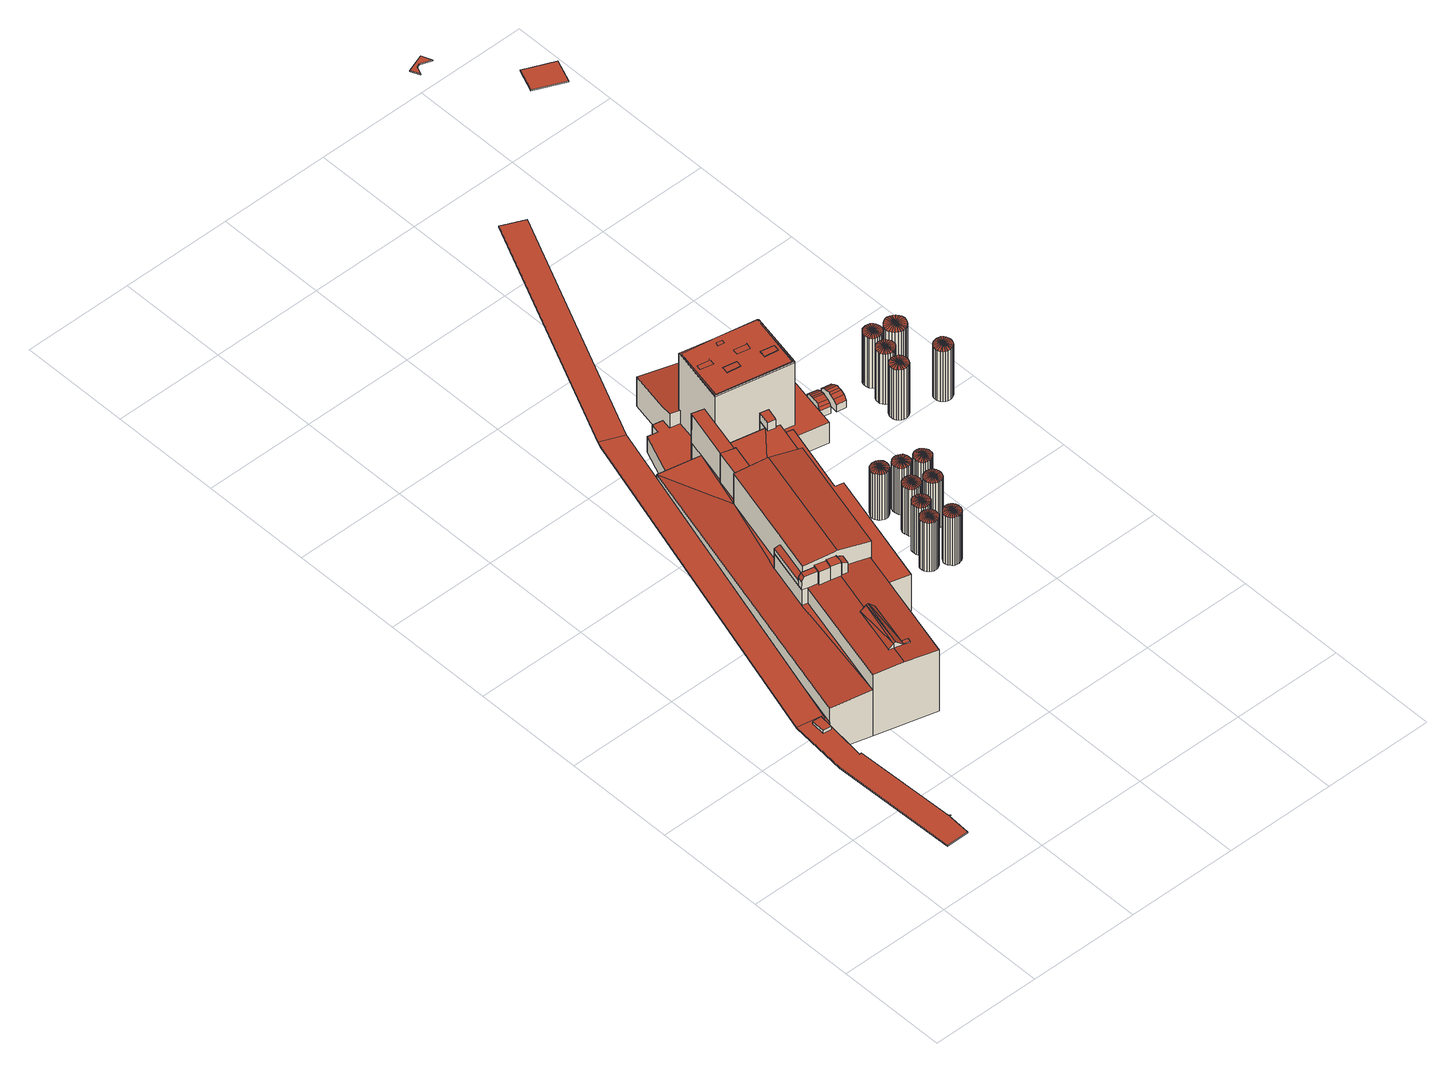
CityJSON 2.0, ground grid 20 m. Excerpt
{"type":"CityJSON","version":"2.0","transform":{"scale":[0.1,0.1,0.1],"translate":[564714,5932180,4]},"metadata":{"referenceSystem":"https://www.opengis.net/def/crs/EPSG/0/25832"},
"CityObjects":{
"building1":{"type":"Building","attributes":{"Grundfläche 2D":"1277.259099","Grundhöhe NN":"4.819"},"children":["building1-1","building1-2","building1-3","building1-4","building1-5","building1-6","building1-7"],"geometry":[{"type":"MultiSurface","lod":"3","boundaries":[[[0,1,2,3,4,5]],[[6,7,8,9]],[[10,11,12]],[[13,14,10]],[[10,14,15,11]],[[13,16,17,18]],[[18,14,13]],[[19,18,17]],[[20,21,22]],[[21,23,24,25,22]],[[21,20,26,27,28,29]],[[30,28,27]],[[31,21,29]],[[32,33,34,35,36]],[[37,33,32]],[[38,39,40,41,42,37,32,43]],[[44,45,46,47,48,49,50,51,52,53,54,55]],[[56,57,45,44,58,59,60,61,62,50,49,48,63,64]],[[65,66,67,68,54,53]],[[69,70,71,72,73,74,75]],[[71,76,77,78,72]],[[79,80,81]],[[82,83,84,85,86,87,88,89,90]],[[36,35,4,3]],[[35,34,6,9,25,24,1,0,5,4]],[[24,23,2,1]],[[34,33,91,7,6]],[[91,92,8,7]],[[8,92,22,25,9]],[[10,12,46,45]],[[45,57,16,13,10]],[[17,56,64,19]],[[64,63,48,47,11,15,14,18,19]],[[12,11,47,46]],[[69,75,93,53,52,51,50,62,61,60,59,94,95,87,77,76,71,70]],[[78,77,87,86,43]],[[36,3,2,23,21,73,72,78,43,32]],[[74,73,21,31,65,53,93,75]],[[80,79,96,97]],[[79,81,98,96]],[[22,99,98,81,20]],[[20,81,80,26]],[[26,80,97,100,27]],[[38,43,86,85]],[[38,85,84,39]],[[39,84,101,102,40]],[[41,40,102,103]],[[42,41,103,104]],[[37,42,104,105]],[[33,37,105,106]],[[91,33,106,107]],[[92,91,107,108]],[[22,92,108,99]],[[54,30,27,55]],[[44,55,27,100,109,58]],[[59,58,109,94]],[[65,31,29,66]],[[67,66,29,28,68]],[[54,68,28,30]],[[87,95,110,88]],[[89,88,110,111]],[[90,89,111,112]],[[82,90,112,113]],[[83,82,113,114]],[[84,83,114,101]],[[99,108,107,106,105,104,103,102,101,114,113,112,111,110,95,94,109,100,97,96,98]]],"semantics":{"surfaces":[{"type":"RoofSurface"},{"type":"WallSurface"},{"type":"GroundSurface"}],"values":[0,0,0,0,0,0,0,0,0,0,0,0,0,0,0,0,0,0,0,0,0,0,0,1,1,1,1,1,1,1,1,1,1,1,1,1,1,1,1,1,1,1,1,1,1,1,1,1,1,1,1,1,1,1,1,1,1,1,1,1,1,1,1,1,1,2]}}]},
"building1-1":{"type":"BuildingInstallation","parents":["building1"],"geometry":[{"type":"MultiSurface","lod":"3","boundaries":[[[115,116,117,118,119]],[[42,37,120,117,116]],[[118,117,120,121]],[[121,40,119,118]],[[40,41,115,119]],[[41,42,116,115]]],"semantics":{"surfaces":[{"type":"RoofSurface"},{"type":"WallSurface"}],"values":[0,1,1,1,1,1]}}]},
"building1-2":{"type":"BuildingInstallation","parents":["building1"],"geometry":[{"type":"MultiSurface","lod":"3","boundaries":[[[122,123,124,93]],[[125,126,93,124]],[[127,128,126]],[[93,126,128]],[[65,66,123,122]],[[66,67,124,123]],[[52,53,93,128]],[[65,122,93,53]]],"semantics":{"surfaces":[{"type":"RoofSurface"},{"type":"WallSurface"}],"values":[0,0,0,0,1,1,1,1]}}]},
"building1-3":{"type":"BuildingInstallation","parents":["building1"],"geometry":[{"type":"MultiSurface","lod":"3","boundaries":[[[129,130,131,132,133]],[[132,131,134,135]],[[60,133,132,135]],[[60,61,62,130,129,133]]],"semantics":{"surfaces":[{"type":"RoofSurface"},{"type":"WallSurface"}],"values":[0,1,1,1]}}]},
"building1-4":{"type":"BuildingInstallation","parents":["building1"],"geometry":[{"type":"MultiSurface","lod":"3","boundaries":[[[136,137,138,139,140,141,142,143]],[[144,145,138,137]],[[49,146,140,139,138,145,147]],[[146,148,141,140]],[[134,131,130,143,142,141,148]],[[130,62,50,51,144,137,136,143]]],"semantics":{"surfaces":[{"type":"RoofSurface"},{"type":"WallSurface"}],"values":[0,1,1,1,1,1]}}]},
"building1-5":{"type":"BuildingInstallation","parents":["building1"],"geometry":[{"type":"MultiSurface","lod":"3","boundaries":[[[149,150,151,152]],[[153,154,151,150]],[[149,127,126,125,124,153,150]],[[68,154,153,124,67]],[[151,154,68,54,155,152]]],"semantics":{"surfaces":[{"type":"RoofSurface"},{"type":"WallSurface"}],"values":[0,0,1,1,1]}}]},
"building1-6":{"type":"BuildingInstallation","parents":["building1"],"geometry":[{"type":"MultiSurface","lod":"3","boundaries":[[[144,156,157,158,145]],[[155,159,158,157,156,128,127,149,152]],[[159,147,145,158]],[[52,128,156,144,51]]],"semantics":{"surfaces":[{"type":"RoofSurface"},{"type":"WallSurface"}],"values":[0,1,1,1]}}]},
"building1-7":{"type":"BuildingInstallation","parents":["building1"],"geometry":[{"type":"MultiSurface","lod":"3","boundaries":[[[160,17,16,161]],[[57,162,161,16]],[[162,163,160,161]],[[163,56,17,160]]],"semantics":{"surfaces":[{"type":"RoofSurface"},{"type":"WallSurface"}],"values":[0,1,1,1]}}]},
"building2":{"type":"Building","attributes":{"Grundfläche 2D":"7.082173","Grundhöhe NN":"5.303"},"geometry":[{"type":"Solid","lod":"3","boundaries":[[[[164,165,166]],[[164,167,165]],[[164,166,168]],[[164,168,169]],[[164,169,170]],[[164,170,171]],[[164,171,172]],[[164,172,173]],[[164,173,174]],[[164,174,175]],[[164,175,176]],[[164,176,177]],[[164,177,178]],[[164,178,179]],[[164,179,180]],[[164,180,181]],[[164,181,182]],[[164,182,183]],[[164,183,184]],[[164,184,185]],[[164,185,186]],[[164,186,187]],[[164,187,188]],[[164,188,189]],[[164,189,167]],[[190,191,166,165]],[[191,192,168,166]],[[192,193,169,168]],[[193,194,170,169]],[[194,195,171,170]],[[195,196,172,171]],[[196,197,173,172]],[[197,198,174,173]],[[198,199,175,174]],[[199,200,176,175]],[[200,201,177,176]],[[201,202,178,177]],[[202,203,179,178]],[[203,204,180,179]],[[204,205,181,180]],[[205,206,182,181]],[[206,207,183,182]],[[207,208,184,183]],[[208,209,185,184]],[[209,210,186,185]],[[210,211,187,186]],[[211,212,188,187]],[[213,190,165,167]],[[212,214,189,188]],[[214,213,167,189]],[[208,207,206,205,204,203,202,201,200,199,198,197,196,195,194,193,192,191,190,213,214,212,211,210,209]]]],"semantics":{"surfaces":[{"type":"RoofSurface"},{"type":"WallSurface"},{"type":"GroundSurface"}],"values":[[0,0,0,0,0,0,0,0,0,0,0,0,0,0,0,0,0,0,0,0,0,0,0,0,0,1,1,1,1,1,1,1,1,1,1,1,1,1,1,1,1,1,1,1,1,1,1,1,1,1,2]]}}]},
"building3":{"type":"Building","attributes":{"Grundfläche 2D":"700.073162","Grundhöhe NN":"11.583"},"children":["building3-1"],"geometry":[{"type":"Solid","lod":"3","boundaries":[[[[215,216,217,218,219,220,221,222,223,224,225,226]],[[227,228,229,230,231]],[[232,233,234,235,236,237]],[[238,239,240,241]],[[242,243,216,215,239,238]],[[244,228,227,231,245,246]],[[229,228,244,247]],[[230,229,247,248]],[[231,230,248,245]],[[249,250,235,234]],[[250,251,236,235]],[[251,252,237,236]],[[252,253,232,237]],[[253,254,233,232]],[[254,249,234,233]],[[240,239,255,256]],[[241,240,256,257]],[[238,241,257,258]],[[239,215,259,255]],[[216,243,260,261]],[[242,238,258,262]],[[243,242,262,260]],[[219,218,263,264]],[[220,219,264,265]],[[221,220,265,266]],[[222,221,266,267]],[[223,222,267,268]],[[224,223,268,269]],[[225,224,269,270]],[[226,225,270,271]],[[215,226,271,259]],[[218,217,272,263]],[[217,216,261,272]],[[248,247,244,246,245]],[[250,249,254,253,252,251]],[[269,268,267,266,265,264,263,272,261,260,262,258,257,256,255,259,271,270]]]],"semantics":{"surfaces":[{"type":"RoofSurface"},{"type":"WallSurface"},{"type":"GroundSurface"}],"values":[[0,0,0,0,0,1,1,1,1,1,1,1,1,1,1,1,1,1,1,1,1,1,1,1,1,1,1,1,1,1,1,1,1,2,2,2]]}}]},
"building3-1":{"type":"BuildingInstallation","parents":["building3"],"geometry":[{"type":"MultiSurface","lod":"3","boundaries":[[[273,274,275,276]],[[276,275,277,278]],[[273,276,278,279]],[[279,280,274,273]],[[280,277,275,274]]],"semantics":{"surfaces":[{"type":"RoofSurface"},{"type":"WallSurface"}],"values":[0,1,1,1,1]}}]},
"building4":{"type":"Building","attributes":{"Grundfläche 2D":"7.081948","Grundhöhe NN":"5.303"},"geometry":[{"type":"Solid","lod":"3","boundaries":[[[[281,282,283]],[[281,284,282]],[[281,283,285]],[[281,285,286]],[[281,286,287]],[[281,287,288]],[[281,288,289]],[[281,289,290]],[[281,290,291]],[[281,291,292]],[[281,292,293]],[[281,293,294]],[[281,294,295]],[[281,295,296]],[[281,296,297]],[[281,297,298]],[[281,298,299]],[[281,299,300]],[[281,300,301]],[[281,301,302]],[[281,302,303]],[[281,303,304]],[[281,304,305]],[[281,305,306]],[[281,306,284]],[[307,308,283,282]],[[308,309,285,283]],[[309,310,286,285]],[[310,311,287,286]],[[311,312,288,287]],[[312,313,289,288]],[[313,314,290,289]],[[314,315,291,290]],[[315,316,292,291]],[[316,317,293,292]],[[317,318,294,293]],[[318,319,295,294]],[[319,320,296,295]],[[320,321,297,296]],[[321,322,298,297]],[[322,323,299,298]],[[323,324,300,299]],[[324,325,301,300]],[[325,326,302,301]],[[326,327,303,302]],[[327,328,304,303]],[[328,329,305,304]],[[330,307,282,284]],[[329,331,306,305]],[[331,330,284,306]],[[326,325,324,323,322,321,320,319,318,317,316,315,314,313,312,311,310,309,308,307,330,331,329,328,327]]]],"semantics":{"surfaces":[{"type":"RoofSurface"},{"type":"WallSurface"},{"type":"GroundSurface"}],"values":[[0,0,0,0,0,0,0,0,0,0,0,0,0,0,0,0,0,0,0,0,0,0,0,0,0,1,1,1,1,1,1,1,1,1,1,1,1,1,1,1,1,1,1,1,1,1,1,1,1,1,2]]}}]},
"building5":{"type":"Building","attributes":{"Grundfläche 2D":"7.081693","Grundhöhe NN":"5.303"},"geometry":[{"type":"Solid","lod":"3","boundaries":[[[[332,333,334]],[[332,335,333]],[[332,334,336]],[[332,336,337]],[[332,337,338]],[[332,338,339]],[[332,339,340]],[[332,340,341]],[[332,341,342]],[[332,342,343]],[[332,343,344]],[[332,344,345]],[[332,345,346]],[[332,346,347]],[[332,347,348]],[[332,348,349]],[[332,349,350]],[[332,350,351]],[[332,351,352]],[[332,352,353]],[[332,353,354]],[[332,354,355]],[[332,355,356]],[[332,356,357]],[[332,357,335]],[[358,359,334,333]],[[359,360,336,334]],[[360,361,337,336]],[[361,362,338,337]],[[362,363,339,338]],[[363,364,340,339]],[[364,365,341,340]],[[365,366,342,341]],[[366,367,343,342]],[[367,368,344,343]],[[368,369,345,344]],[[369,370,346,345]],[[370,371,347,346]],[[371,372,348,347]],[[372,373,349,348]],[[373,374,350,349]],[[374,375,351,350]],[[375,376,352,351]],[[376,377,353,352]],[[377,378,354,353]],[[378,379,355,354]],[[379,380,356,355]],[[381,358,333,335]],[[380,382,357,356]],[[382,381,335,357]],[[374,373,372,371,370,369,368,367,366,365,364,363,362,361,360,359,358,381,382,380,379,378,377,376,375]]]],"semantics":{"surfaces":[{"type":"RoofSurface"},{"type":"WallSurface"},{"type":"GroundSurface"}],"values":[[0,0,0,0,0,0,0,0,0,0,0,0,0,0,0,0,0,0,0,0,0,0,0,0,0,1,1,1,1,1,1,1,1,1,1,1,1,1,1,1,1,1,1,1,1,1,1,1,1,1,2]]}}]},
"building6":{"type":"Building","attributes":{"Grundfläche 2D":"7.081571","Grundhöhe NN":"5.483"},"geometry":[{"type":"Solid","lod":"3","boundaries":[[[[383,384,385]],[[383,386,384]],[[383,385,387]],[[383,387,388]],[[383,388,389]],[[383,389,390]],[[383,390,391]],[[383,391,392]],[[383,392,393]],[[383,393,394]],[[383,394,395]],[[383,395,396]],[[383,396,397]],[[383,397,398]],[[383,398,399]],[[383,399,400]],[[383,400,401]],[[383,401,402]],[[383,402,403]],[[383,403,404]],[[383,404,405]],[[383,405,406]],[[383,406,407]],[[383,407,408]],[[383,408,386]],[[409,410,385,384]],[[410,411,387,385]],[[411,412,388,387]],[[412,413,389,388]],[[413,414,390,389]],[[414,415,391,390]],[[415,416,392,391]],[[416,417,393,392]],[[417,418,394,393]],[[418,419,395,394]],[[419,420,396,395]],[[420,421,397,396]],[[421,422,398,397]],[[422,423,399,398]],[[423,424,400,399]],[[424,425,401,400]],[[425,426,402,401]],[[426,427,403,402]],[[427,428,404,403]],[[428,429,405,404]],[[429,430,406,405]],[[430,431,407,406]],[[432,409,384,386]],[[431,433,408,407]],[[433,432,386,408]],[[423,422,421,420,419,418,417,416,415,414,413,412,411,410,409,432,433,431,430,429,428,427,426,425,424]]]],"semantics":{"surfaces":[{"type":"RoofSurface"},{"type":"WallSurface"},{"type":"GroundSurface"}],"values":[[0,0,0,0,0,0,0,0,0,0,0,0,0,0,0,0,0,0,0,0,0,0,0,0,0,1,1,1,1,1,1,1,1,1,1,1,1,1,1,1,1,1,1,1,1,1,1,1,1,1,2]]}}]},
"building7":{"type":"Building","attributes":{"Grundfläche 2D":"7.081953","Grundhöhe NN":"5.578"},"geometry":[{"type":"Solid","lod":"3","boundaries":[[[[434,435,436]],[[434,437,435]],[[434,436,438]],[[434,438,439]],[[434,439,440]],[[434,440,441]],[[434,441,442]],[[434,442,443]],[[434,443,444]],[[434,444,445]],[[434,445,446]],[[434,446,447]],[[434,447,448]],[[434,448,449]],[[434,449,450]],[[434,450,451]],[[434,451,452]],[[434,452,453]],[[434,453,454]],[[434,454,455]],[[434,455,456]],[[434,456,457]],[[434,457,458]],[[434,458,459]],[[434,459,437]],[[460,461,436,435]],[[461,462,438,436]],[[462,463,439,438]],[[463,464,440,439]],[[464,465,441,440]],[[465,466,442,441]],[[466,467,443,442]],[[467,468,444,443]],[[468,469,445,444]],[[469,470,446,445]],[[470,471,447,446]],[[471,472,448,447]],[[472,473,449,448]],[[473,474,450,449]],[[474,475,451,450]],[[475,476,452,451]],[[476,477,453,452]],[[477,478,454,453]],[[478,479,455,454]],[[479,480,456,455]],[[480,481,457,456]],[[481,482,458,457]],[[483,460,435,437]],[[482,484,459,458]],[[484,483,437,459]],[[477,476,475,474,473,472,471,470,469,468,467,466,465,464,463,462,461,460,483,484,482,481,480,479,478]]]],"semantics":{"surfaces":[{"type":"RoofSurface"},{"type":"WallSurface"},{"type":"GroundSurface"}],"values":[[0,0,0,0,0,0,0,0,0,0,0,0,0,0,0,0,0,0,0,0,0,0,0,0,0,1,1,1,1,1,1,1,1,1,1,1,1,1,1,1,1,1,1,1,1,1,1,1,1,1,2]]}}]},
"building8":{"type":"Building","attributes":{"Grundfläche 2D":"390.981478","Grundhöhe NN":"5.568"},"children":["building8-1","building8-2","building8-3","building8-4","building8-5","building8-6"],"geometry":[{"type":"Solid","lod":"3","boundaries":[[[[485,486,487,488]],[[489,490,486,485,488,491,492]],[[493,494,495,496,497,498,499,500,501,502,503,504,505,506,507,508]],[[509,510,511,512,513,514,515,516,517,518,519]],[[520,521,522,523,524,525,526,527,528]],[[498,497,529,530]],[[499,498,530,531]],[[500,499,531,532]],[[501,500,532,533]],[[502,501,533,534]],[[503,502,534,535]],[[504,503,535,536]],[[505,504,536,537]],[[506,505,537,538]],[[507,506,538,539]],[[508,507,539,540]],[[517,493,508,518]],[[518,508,540,541,519]],[[509,519,541,542]],[[510,509,542,543]],[[511,510,543,544]],[[512,511,544,545]],[[513,512,545,546]],[[547,526,525,524,514,513,546]],[[527,526,547,548]],[[496,520,528,527,548,529,497]],[[520,496,495,521]],[[494,491,488,487,522,521,495]],[[517,516,492,491,494,493]],[[492,516,515,489]],[[524,523,522,487,486,490,489,515,514]],[[545,544,543,542,541,540,539,538,537,536,535,534,533,532,531,530,529,548,547,546]]]],"semantics":{"surfaces":[{"type":"RoofSurface"},{"type":"WallSurface"},{"type":"GroundSurface"}],"values":[[0,0,0,0,0,1,1,1,1,1,1,1,1,1,1,1,1,1,1,1,1,1,1,1,1,1,1,1,1,1,1,2]]}}]},
"building8-1":{"type":"BuildingInstallation","parents":["building8"],"geometry":[{"type":"MultiSurface","lod":"3","boundaries":[[[549,550,485,488,551,552,489,490]],[[491,551,488]],[[491,492,552,551]],[[492,489,552]],[[553,549,490]],[[550,549,553,554]],[[554,485,550]]],"semantics":{"surfaces":[{"type":"RoofSurface"},{"type":"WallSurface"}],"values":[0,1,1,1,1,1,1]}}]},
"building8-2":{"type":"BuildingInstallation","parents":["building8"],"geometry":[{"type":"MultiSurface","lod":"3","boundaries":[[[555,556,557,558]]],"semantics":{"surfaces":[{"type":"RoofSurface"}],"values":[0]}}]},
"building8-3":{"type":"BuildingInstallation","parents":["building8"],"geometry":[{"type":"MultiSurface","lod":"3","boundaries":[[[559,560,561,562]]],"semantics":{"surfaces":[{"type":"RoofSurface"}],"values":[0]}}]},
"building8-4":{"type":"BuildingInstallation","parents":["building8"],"geometry":[{"type":"MultiSurface","lod":"3","boundaries":[[[563,564,565,566]],[[567,568,563,566]],[[566,565,569,567]],[[568,570,564,563]],[[565,564,570,569]]],"semantics":{"surfaces":[{"type":"RoofSurface"},{"type":"WallSurface"}],"values":[0,1,1,1,1]}}]},
"building8-5":{"type":"BuildingInstallation","parents":["building8"],"geometry":[{"type":"MultiSurface","lod":"3","boundaries":[[[571,572,573,574]]],"semantics":{"surfaces":[{"type":"RoofSurface"}],"values":[0]}}]},
"building8-6":{"type":"BuildingInstallation","parents":["building8"],"geometry":[{"type":"MultiSurface","lod":"3","boundaries":[[[575,576,577,578]],[[578,577,579,580]],[[577,576,581,579]],[[575,578,580,582]],[[576,575,582,581]]],"semantics":{"surfaces":[{"type":"RoofSurface"},{"type":"WallSurface"}],"values":[0,1,1,1,1]}}]},
"building9":{"type":"Building","attributes":{"Grundfläche 2D":"7.081688","Grundhöhe NN":"5.485"},"geometry":[{"type":"Solid","lod":"3","boundaries":[[[[583,584,585]],[[585,584,586]],[[583,587,584]],[[588,584,587]],[[589,584,588]],[[590,584,589]],[[590,591,584]],[[592,584,591]],[[593,584,592]],[[594,584,593]],[[595,584,594]],[[596,584,595]],[[597,584,596]],[[598,584,597]],[[598,599,584]],[[600,584,599]],[[601,584,600]],[[602,584,601]],[[602,603,584]],[[604,584,603]],[[605,584,604]],[[606,584,605]],[[607,584,606]],[[608,584,607]],[[586,584,608]],[[609,610,583,585]],[[610,611,587,583]],[[611,612,588,587]],[[612,613,589,588]],[[613,614,590,589]],[[614,615,591,590]],[[615,616,592,591]],[[616,617,593,592]],[[617,618,594,593]],[[618,619,595,594]],[[619,620,596,595]],[[620,621,597,596]],[[621,622,598,597]],[[622,623,599,598]],[[623,624,600,599]],[[624,625,601,600]],[[625,626,602,601]],[[626,627,603,602]],[[627,628,604,603]],[[628,629,605,604]],[[629,630,606,605]],[[630,631,607,606]],[[632,609,585,586]],[[631,633,608,607]],[[633,632,586,608]],[[625,624,623,622,621,620,619,618,617,616,615,614,613,612,611,610,609,632,633,631,630,629,628,627,626]]]],"semantics":{"surfaces":[{"type":"RoofSurface"},{"type":"WallSurface"},{"type":"GroundSurface"}],"values":[[0,0,0,0,0,0,0,0,0,0,0,0,0,0,0,0,0,0,0,0,0,0,0,0,0,1,1,1,1,1,1,1,1,1,1,1,1,1,1,1,1,1,1,1,1,1,1,1,1,1,2]]}}]},
"building10":{"type":"Building","attributes":{"Grundfläche 2D":"7.113109","Grundhöhe NN":"5.576"},"geometry":[{"type":"Solid","lod":"3","boundaries":[[[[634,635,636]],[[634,637,635]],[[634,636,638]],[[634,638,639]],[[634,639,640]],[[634,640,641]],[[634,641,642]],[[634,642,643]],[[634,643,644]],[[634,644,645]],[[634,645,646]],[[634,646,647]],[[634,647,648]],[[634,648,649]],[[634,649,650]],[[634,650,651]],[[634,651,652]],[[634,652,653]],[[634,653,654]],[[634,654,655]],[[634,655,656]],[[634,656,657]],[[634,657,658]],[[634,658,659]],[[634,659,637]],[[660,661,636,635]],[[661,662,638,636]],[[663,660,635,637]],[[662,664,639,638]],[[664,665,640,639]],[[665,666,641,640]],[[666,667,642,641]],[[667,668,643,642]],[[668,669,644,643]],[[669,670,645,644]],[[670,671,646,645]],[[671,672,647,646]],[[672,673,648,647]],[[673,674,649,648]],[[674,675,650,649]],[[675,676,651,650]],[[676,677,652,651]],[[677,678,653,652]],[[678,679,654,653]],[[679,680,655,654]],[[680,681,656,655]],[[681,682,657,656]],[[682,683,658,657]],[[683,684,659,658]],[[684,663,637,659]],[[677,676,675,674,673,672,671,670,669,668,667,666,665,664,662,661,660,663,684,683,682,681,680,679,678]]]],"semantics":{"surfaces":[{"type":"RoofSurface"},{"type":"WallSurface"},{"type":"GroundSurface"}],"values":[[0,0,0,0,0,0,0,0,0,0,0,0,0,0,0,0,0,0,0,0,0,0,0,0,0,1,1,1,1,1,1,1,1,1,1,1,1,1,1,1,1,1,1,1,1,1,1,1,1,1,2]]}}]},
"building11":{"type":"Building","attributes":{"Grundfläche 2D":"7.082120","Grundhöhe NN":"5.629"},"geometry":[{"type":"Solid","lod":"3","boundaries":[[[[685,686,687]],[[685,688,686]],[[685,687,689]],[[685,689,690]],[[685,690,691]],[[685,691,692]],[[685,692,693]],[[685,693,694]],[[685,694,695]],[[685,695,696]],[[685,696,697]],[[685,697,698]],[[685,698,699]],[[685,699,700]],[[685,700,701]],[[685,701,702]],[[685,702,703]],[[685,703,704]],[[685,704,705]],[[685,705,706]],[[685,706,707]],[[685,707,708]],[[685,708,709]],[[685,709,710]],[[685,710,688]],[[711,712,687,686]],[[712,713,689,687]],[[713,714,690,689]],[[714,715,691,690]],[[715,716,692,691]],[[716,717,693,692]],[[717,718,694,693]],[[718,719,695,694]],[[719,720,696,695]],[[720,721,697,696]],[[721,722,698,697]],[[722,723,699,698]],[[723,724,700,699]],[[724,725,701,700]],[[725,726,702,701]],[[726,727,703,702]],[[727,728,704,703]],[[728,729,705,704]],[[729,730,706,705]],[[730,731,707,706]],[[731,732,708,707]],[[732,733,709,708]],[[734,711,686,688]],[[733,735,710,709]],[[735,734,688,710]],[[728,727,726,725,724,723,722,721,720,719,718,717,716,715,714,713,712,711,734,735,733,732,731,730,729]]]],"semantics":{"surfaces":[{"type":"RoofSurface"},{"type":"WallSurface"},{"type":"GroundSurface"}],"values":[[0,0,0,0,0,0,0,0,0,0,0,0,0,0,0,0,0,0,0,0,0,0,0,0,0,1,1,1,1,1,1,1,1,1,1,1,1,1,1,1,1,1,1,1,1,1,1,1,1,1,2]]}}]},
"building12":{"type":"Building","attributes":{"Grundfläche 2D":"7.420131","Grundhöhe NN":"5.725"},"geometry":[{"type":"Solid","lod":"3","boundaries":[[[[736,737,738,739]],[[740,737,736,741]],[[742,743,740,741,744,745]],[[746,742,745,747]],[[748,746,747,749]],[[750,748,749,751]],[[752,750,751,753]],[[739,738,754,755]],[[756,753,751,749,747,745,744,741,736,739,755,757]],[[752,753,756,758]],[[759,760,754,738,737,740,743,742,746,748,750,752,758,761]],[[759,761,758,756,757,755,754,760]]]],"semantics":{"surfaces":[{"type":"RoofSurface"},{"type":"WallSurface"},{"type":"GroundSurface"}],"values":[[0,0,0,0,0,0,0,1,1,1,1,2]]}}]},
"building13":{"type":"Building","attributes":{"Grundfläche 2D":"7.466440","Grundhöhe NN":"5.643"},"geometry":[{"type":"Solid","lod":"3","boundaries":[[[[762,763,764,765]],[[766,763,762,767]],[[768,766,767,769]],[[770,768,769,771]],[[772,770,771,773]],[[774,772,773,775]],[[765,764,776,777]],[[775,773,771,769,767,762,765,777,778]],[[774,775,778,779]],[[776,764,763,766,768,770,772,774,779,780]],[[779,778,777,776,780]]]],"semantics":{"surfaces":[{"type":"RoofSurface"},{"type":"WallSurface"},{"type":"GroundSurface"}],"values":[[0,0,0,0,0,0,1,1,1,1,2]]}}]},
"building14":{"type":"Building","attributes":{"Grundfläche 2D":"7.729940","Grundhöhe NN":"4.742"},"geometry":[{"type":"Solid","lod":"3","boundaries":[[[[781,782,783]],[[781,784,782]],[[781,783,785]],[[781,785,786]],[[781,786,787]],[[781,787,788]],[[781,788,789]],[[781,789,790]],[[781,790,791]],[[781,791,792]],[[781,792,793]],[[781,793,794]],[[781,794,795]],[[781,795,796]],[[781,796,797]],[[781,797,798]],[[781,798,799]],[[781,799,800]],[[781,800,801]],[[781,801,802]],[[781,802,803]],[[781,803,804]],[[781,804,805]],[[781,805,784]],[[806,807,783,782]],[[807,808,785,783]],[[808,809,786,785]],[[809,810,787,786]],[[810,811,788,787]],[[811,812,789,788]],[[812,813,790,789]],[[813,814,791,790]],[[814,815,792,791]],[[815,816,793,792]],[[816,817,794,793]],[[817,818,795,794]],[[818,819,796,795]],[[819,820,797,796]],[[820,821,798,797]],[[821,822,799,798]],[[822,823,800,799]],[[823,824,801,800]],[[824,825,802,801]],[[825,826,803,802]],[[826,827,804,803]],[[827,828,805,804]],[[828,829,784,805]],[[829,806,782,784]],[[806,829,828,827,826,825,824,823,822,821,820,819,818,817,816,815,814,813,812,811,810,809,808,807]]]],"semantics":{"surfaces":[{"type":"RoofSurface"},{"type":"WallSurface"},{"type":"GroundSurface"}],"values":[[0,0,0,0,0,0,0,0,0,0,0,0,0,0,0,0,0,0,0,0,0,0,0,0,1,1,1,1,1,1,1,1,1,1,1,1,1,1,1,1,1,1,1,1,1,1,1,1,2]]}}]},
"building15":{"type":"Building","attributes":{"Grundfläche 2D":"7.728450","Grundhöhe NN":"4.737"},"geometry":[{"type":"Solid","lod":"3","boundaries":[[[[830,831,832]],[[830,833,831]],[[830,832,834]],[[830,834,835]],[[830,835,836]],[[830,836,837]],[[830,837,838]],[[830,838,839]],[[830,839,840]],[[830,840,841]],[[830,841,842]],[[830,842,843]],[[830,843,844]],[[830,844,845]],[[830,845,846]],[[830,846,847]],[[830,847,848]],[[830,848,849]],[[830,849,850]],[[830,850,851]],[[830,851,852]],[[830,852,853]],[[830,853,854]],[[830,854,833]],[[855,856,832,831]],[[856,857,834,832]],[[857,858,835,834]],[[858,859,836,835]],[[859,860,837,836]],[[860,861,838,837]],[[861,862,839,838]],[[862,863,840,839]],[[863,864,841,840]],[[864,865,842,841]],[[865,866,843,842]],[[866,867,844,843]],[[867,868,845,844]],[[868,869,846,845]],[[869,870,847,846]],[[870,871,848,847]],[[871,872,849,848]],[[872,873,850,849]],[[873,874,851,850]],[[874,875,852,851]],[[875,876,853,852]],[[876,877,854,853]],[[877,878,833,854]],[[878,855,831,833]],[[855,878,877,876,875,874,873,872,871,870,869,868,867,866,865,864,863,862,861,860,859,858,857,856]]]],"semantics":{"surfaces":[{"type":"RoofSurface"},{"type":"WallSurface"},{"type":"GroundSurface"}],"values":[[0,0,0,0,0,0,0,0,0,0,0,0,0,0,0,0,0,0,0,0,0,0,0,0,1,1,1,1,1,1,1,1,1,1,1,1,1,1,1,1,1,1,1,1,1,1,1,1,2]]}}]},
"building16":{"type":"Building","attributes":{"Grundfläche 2D":"7.730129","Grundhöhe NN":"4.785"},"geometry":[{"type":"Solid","lod":"3","boundaries":[[[[879,880,881]],[[879,882,880]],[[879,881,883]],[[879,883,884]],[[879,884,885]],[[879,885,886]],[[879,886,887]],[[879,887,888]],[[879,888,889]],[[879,889,890]],[[879,890,891]],[[879,891,892]],[[879,892,893]],[[879,893,894]],[[879,894,895]],[[879,895,896]],[[879,896,897]],[[879,897,898]],[[879,898,899]],[[879,899,900]],[[879,900,901]],[[879,901,902]],[[879,902,903]],[[879,903,882]],[[904,905,881,880]],[[905,906,883,881]],[[906,907,884,883]],[[907,908,885,884]],[[908,909,886,885]],[[909,910,887,886]],[[910,911,888,887]],[[911,912,889,888]],[[912,913,890,889]],[[913,914,891,890]],[[914,915,892,891]],[[915,916,893,892]],[[916,917,894,893]],[[917,918,895,894]],[[918,919,896,895]],[[919,920,897,896]],[[920,921,898,897]],[[921,922,899,898]],[[922,923,900,899]],[[923,924,901,900]],[[924,925,902,901]],[[925,926,903,902]],[[926,927,882,903]],[[927,904,880,882]],[[904,927,926,925,924,923,922,921,920,919,918,917,916,915,914,913,912,911,910,909,908,907,906,905]]]],"semantics":{"surfaces":[{"type":"RoofSurface"},{"type":"WallSurface"},{"type":"GroundSurface"}],"values":[[0,0,0,0,0,0,0,0,0,0,0,0,0,0,0,0,0,0,0,0,0,0,0,0,1,1,1,1,1,1,1,1,1,1,1,1,1,1,1,1,1,1,1,1,1,1,1,1,2]]}}]},
"building17":{"type":"Building","attributes":{"Grundfläche 2D":"7.728655","Grundhöhe NN":"4.736"},"geometry":[{"type":"Solid","lod":"3","boundaries":[[[[928,929,930]],[[928,931,929]],[[928,930,932]],[[928,932,933]],[[928,933,934]],[[928,934,935]],[[928,935,936]],[[928,936,937]],[[928,937,938]],[[928,938,939]],[[928,939,940]],[[928,940,941]],[[928,941,942]],[[928,942,943]],[[928,943,944]],[[928,944,945]],[[928,945,946]],[[928,946,947]],[[928,947,948]],[[928,948,949]],[[928,949,950]],[[928,950,951]],[[928,951,952]],[[928,952,931]],[[953,954,930,929]],[[954,955,932,930]],[[955,956,933,932]],[[956,957,934,933]],[[957,958,935,934]],[[958,959,936,935]],[[959,960,937,936]],[[960,961,938,937]],[[961,962,939,938]],[[962,963,940,939]],[[963,964,941,940]],[[964,965,942,941]],[[965,966,943,942]],[[966,967,944,943]],[[967,968,945,944]],[[968,969,946,945]],[[969,970,947,946]],[[970,971,948,947]],[[971,972,949,948]],[[972,973,950,949]],[[973,974,951,950]],[[974,975,952,951]],[[975,976,931,952]],[[976,953,929,931]],[[953,976,975,974,973,972,971,970,969,968,967,966,965,964,963,962,961,960,959,958,957,956,955,954]]]],"semantics":{"surfaces":[{"type":"RoofSurface"},{"type":"WallSurface"},{"type":"GroundSurface"}],"values":[[0,0,0,0,0,0,0,0,0,0,0,0,0,0,0,0,0,0,0,0,0,0,0,0,1,1,1,1,1,1,1,1,1,1,1,1,1,1,1,1,1,1,1,1,1,1,1,1,2]]}}]},
"building18":{"type":"Building","attributes":{"Grundfläche 2D":"10.817925","Grundhöhe NN":"4.729"},"geometry":[{"type":"Solid","lod":"3","boundaries":[[[[977,978,979]],[[977,980,978]],[[977,979,981]],[[977,981,982]],[[977,982,983]],[[977,983,984]],[[977,984,985]],[[977,985,986]],[[977,986,987]],[[977,987,988]],[[977,988,989]],[[977,989,990]],[[977,990,991]],[[977,991,992]],[[977,992,993]],[[977,993,994]],[[977,994,995]],[[977,995,996]],[[977,996,997]],[[977,997,998]],[[977,998,999]],[[977,999,1000]],[[977,1000,1001]],[[977,1001,980]],[[1002,1003,979,978]],[[1004,1002,978,980]],[[1003,1005,981,979]],[[1005,1006,982,981]],[[1006,1007,983,982]],[[1007,1008,984,983]],[[1008,1009,985,984]],[[1009,1010,986,985]],[[1010,1011,987,986]],[[1011,1012,988,987]],[[1012,1013,989,988]],[[1013,1014,990,989]],[[1014,1015,991,990]],[[1015,1016,992,991]],[[1016,1017,993,992]],[[1017,1018,994,993]],[[1018,1019,995,994]],[[1019,1020,996,995]],[[1020,1021,997,996]],[[1021,1022,998,997]],[[1022,1023,999,998]],[[1023,1024,1000,999]],[[1024,1025,1001,1000]],[[1025,1004,980,1001]],[[1010,1009,1008,1007,1006,1005,1003,1002,1004,1025,1024,1023,1022,1021,1020,1019,1018,1017,1016,1015,1014,1013,1012,1011]]]],"semantics":{"surfaces":[{"type":"RoofSurface"},{"type":"WallSurface"},{"type":"GroundSurface"}],"values":[[0,0,0,0,0,0,0,0,0,0,0,0,0,0,0,0,0,0,0,0,0,0,0,0,1,1,1,1,1,1,1,1,1,1,1,1,1,1,1,1,1,1,1,1,1,1,1,1,2]]}}]}
},
"vertices":[
[305,819,166],[303,820,166],[290,771,166],[315,764,166],[328,813,166],[327,813,166],[327,813,162],[352,908,162],[331,914,162],[305,819,162],[231,360,149],[246,450,141],[223,362,141],[234,359,152],[256,448,150],[255,448,149],[247,356,141],[249,363,141],[259,447,152],[270,444,141],[247,900,100],[286,772,105],[322,883,102],[290,771,105],[303,820,104],[305,819,104],[101,361,100],[171,342,105],[215,546,105],[238,631,105],[225,543,105],[247,628,105],[342,757,105],[344,878,103],[327,813,104],[328,813,104],[315,764,105],[430,858,105],[420,736,105],[451,848,105],[443,850,105],[449,871,105],[434,875,105],[398,742,105],[223,328,140],[231,360,140],[223,362,140],[246,450,140],[255,448,140],[276,526,140],[280,543,140],[265,547,140],[245,552,138],[228,557,137],[225,543,137],[171,342,137],[249,363,140],[247,356,140],[280,313,137],[338,527,137],[293,539,140],[284,542,140],[282,542,140],[256,448,140],[270,444,140],[247,628,137],[238,631,137],[218,557,137],[215,546,137],[280,543,176],[282,542,177],[284,542,177],[342,757,177],[286,772,170],[247,628,170],[228,557,170],[338,527,170],[340,527,170],[398,742,170],[92,364,70],[101,361,70],[247,900,70],[436,712,85],[472,842,85],[451,848,85],[420,736,85],[398,742,85],[340,527,85],[336,512,85],[393,497,85],[451,708,85],[352,908,102],[331,914,102],[228,557,152],[338,527,8],[340,527,8],[92,364,8],[101,361,8],[247,900,8],[322,883,8],[171,342,8],[451,848,8],[443,850,8],[449,871,8],[434,875,8],[430,858,8],[344,878,8],[352,908,8],[331,914,8],[280,313,8],[336,512,8],[393,497,8],[451,708,8],[436,712,8],[472,842,8],
[449,871,122],[434,875,122],[428,851,122],[442,848,122],[443,850,122],[428,851,105],[442,848,105],
[247,628,152],[238,631,147],[218,557,147],[223,555,148],[227,554,149],[245,550,152],[245,552,152],
[284,542,166],[282,542,166],[278,527,166],[289,524,162],[293,539,162],[278,527,140],[289,524,140],
[280,543,168],[265,547,168],[260,530,168],[276,526,168],[277,526,168],[278,526,168],[278,527,168],[282,542,168],[265,547,166],[260,530,166],[277,526,140],[260,530,140],[278,526,140],
[245,550,163],[223,555,162],[220,545,162],[242,539,163],[218,557,154],[215,546,154],[242,539,138],
[245,552,166],[245,550,166],[241,535,166],[241,535,138],
[260,360,141],[258,353,141],[258,353,139],[260,360,139],
[476,546,118],[470,561,115],[467,559,115],[474,562,115],[464,556,115],[462,553,115],[461,550,115],[461,546,115],[462,542,115],[464,539,115],[466,536,115],[469,534,115],[473,532,115],[476,532,115],[480,532,115],[484,534,115],[487,536,115],[489,539,115],[491,543,115],[491,546,115],[491,550,115],[490,554,115],[488,557,115],[485,559,115],[482,561,115],[478,562,115],[470,561,13],[467,559,13],[464,556,13],[462,553,13],[461,550,13],[461,546,13],[462,542,13],[464,539,13],[466,536,13],[469,534,13],[473,532,13],[476,532,13],[480,532,13],[484,534,13],[487,536,13],[489,539,13],[491,543,13],[491,546,13],[491,550,13],[490,554,13],[488,557,13],[485,559,13],[482,561,13],[474,562,13],[478,562,13],
[60,331,135],[14,339,135],[3,233,135],[10,2,135],[51,3,135],[54,48,135],[57,47,135],[54,51,135],[48,234,135],[44,233,135],[56,327,135],[59,326,135],[676,1641,80],[675,1640,80],[731,1617,78],[748,1659,78],[692,1682,80],[589,1790,101],[556,1778,101],[563,1761,101],[569,1776,101],[576,1779,101],[596,1771,101],[206,984,135],[247,967,135],[448,1402,135],[407,1421,135],[201,974,135],[200,968,135],[675,1640,78],[692,1682,78],[676,1641,78],[731,1617,76],[748,1659,76],[563,1761,99],[569,1776,99],[576,1779,99],[596,1771,99],[589,1790,99],[556,1778,99],[247,967,133],[448,1402,133],[407,1421,133],[206,984,133],[60,331,133],[200,968,133],[14,339,133],[201,974,133],[10,2,133],[51,3,133],[54,48,133],[57,47,133],[54,51,133],[48,234,133],[44,233,133],[56,327,133],[59,326,133],[3,233,133],
[52,327,141],[36,328,141],[34,303,141],[49,301,141],[34,303,135],[49,301,135],[52,327,135],[36,328,135],
[491,580,117],[485,595,113],[482,593,113],[489,596,113],[479,590,113],[477,587,113],[476,583,113],[476,580,113],[477,576,113],[478,573,113],[481,570,113],[484,568,113],[487,566,113],[491,566,113],[495,566,113],[498,568,113],[501,570,113],[504,573,113],[505,576,113],[506,580,113],[506,584,113],[504,588,113],[502,591,113],[499,593,113],[496,595,113],[492,596,113],[485,595,13],[482,593,13],[479,590,13],[477,587,13],[476,583,13],[476,580,13],[477,576,13],[478,573,13],[481,570,13],[484,568,13],[487,566,13],[491,566,13],[495,566,13],[498,568,13],[501,570,13],[504,573,13],[505,576,13],[506,580,13],[506,584,13],[504,588,13],[502,591,13],[499,593,13],[496,595,13],[489,596,13],[492,596,13],
[510,533,118],[505,547,114],[501,545,114],[508,548,114],[499,543,114],[497,540,114],[495,536,114],[495,532,114],[496,528,114],[498,525,114],[500,522,114],[503,520,114],[507,519,114],[511,518,114],[514,519,114],[518,520,114],[521,523,114],[523,525,114],[525,529,114],[525,533,114],[525,536,114],[524,540,114],[522,543,114],[519,546,114],[516,548,114],[512,548,114],[505,547,13],[501,545,13],[499,543,13],[497,540,13],[495,536,13],[495,532,13],[496,528,13],[498,525,13],[500,522,13],[503,520,13],[507,519,13],[511,518,13],[514,519,13],[518,520,13],[521,523,13],[523,525,13],[525,529,13],[525,533,13],[525,536,13],[524,540,13],[522,543,13],[519,546,13],[516,548,13],[508,548,13],[512,548,13],
[507,619,117],[501,633,113],[498,632,113],[505,634,113],[495,629,113],[493,626,113],[492,622,113],[492,618,113],[493,615,113],[494,611,113],[497,608,113],[500,606,113],[504,605,113],[507,604,113],[511,605,113],[515,606,113],[518,609,113],[520,612,113],[522,615,113],[522,619,113],[522,623,113],[521,626,113],[519,629,113],[516,632,113],[512,634,113],[509,634,113],[501,633,15],[498,632,15],[495,629,15],[493,626,15],[492,622,15],[492,618,15],[493,615,15],[494,611,15],[497,608,15],[500,606,15],[504,605,15],[507,604,15],[511,605,15],[515,606,15],[518,609,15],[520,612,15],[522,615,15],[522,619,15],[522,623,15],[521,626,15],[519,629,15],[516,632,15],[512,634,15],[505,634,15],[509,634,15],
[493,674,117],[488,689,113],[484,687,113],[491,690,113],[482,684,113],[480,681,113],[478,678,113],[478,674,113],[479,670,113],[481,667,113],[483,664,113],[486,662,113],[490,660,113],[494,660,113],[497,660,113],[501,662,113],[504,664,113],[506,667,113],[508,670,113],[508,674,113],[508,678,113],[507,682,113],[505,685,113],[502,687,113],[499,689,113],[495,690,113],[488,689,16],[484,687,16],[482,684,16],[480,681,16],[478,678,16],[478,674,16],[479,670,16],[481,667,16],[483,664,16],[486,662,16],[490,660,16],[494,660,16],[497,660,16],[501,662,16],[504,664,16],[506,667,16],[508,670,16],[508,674,16],[508,678,16],[507,682,16],[505,685,16],[502,687,16],[499,689,16],[491,690,16],[495,690,16],
[383,993,195],[438,984,195],[381,996,195],[381,993,195],[518,968,195],[516,969,195],[361,894,191],[497,866,191],[450,876,49],[361,894,49],[381,993,49],[363,997,49],[366,1015,49],[348,1019,49],[345,1002,49],[326,1006,49],[280,892,49],[322,883,49],[331,914,49],[352,908,49],[344,878,49],[430,858,49],[434,875,49],[449,871,49],[539,835,60],[560,937,60],[539,941,60],[547,977,60],[441,1000,60],[438,984,60],[518,968,60],[497,866,60],[450,876,60],[449,871,60],[444,855,60],[363,997,78],[381,993,76],[381,996,76],[383,995,75],[438,984,69],[441,1000,69],[456,1074,68],[381,1089,77],[366,1015,78],[366,1015,16],[348,1019,16],[345,1002,16],[326,1006,16],[280,892,16],[322,883,16],[331,914,16],[352,908,16],[344,878,16],[430,858,16],[434,875,16],[449,871,16],[444,855,16],[539,835,16],[560,937,16],[539,941,16],[547,977,16],[441,1000,16],[456,1074,16],[381,1089,16],
[496,868,195],[363,895,195],[361,894,195],[497,866,195],[496,868,192],[363,895,192],
[446,966,195],[447,972,195],[437,974,195],[435,968,195],
[471,943,194],[447,948,194],[445,936,194],[468,932,194],
[498,912,194],[474,917,194],[472,905,194],[496,901,194],[496,901,193],[498,912,193],[472,905,193],[474,917,193],
[407,957,194],[384,961,194],[382,950,194],[405,945,194],
[434,925,194],[410,930,194],[408,918,194],[432,914,194],[408,918,193],[432,914,193],[410,930,193],[434,925,193],
[530,619,113],[539,606,117],[533,621,113],[537,622,113],[527,616,113],[525,613,113],[524,610,113],[524,606,113],[525,602,113],[527,599,113],[529,596,113],[532,594,113],[536,592,113],[539,592,113],[543,592,113],[547,594,113],[550,596,113],[552,599,113],[554,603,113],[554,606,113],[554,610,113],[553,614,113],[551,617,113],[548,619,113],[545,621,113],[541,622,113],[533,621,15],[530,619,15],[527,616,15],[525,613,15],[524,610,15],[524,606,15],[525,602,15],[527,599,15],[529,596,15],[532,594,15],[536,592,15],[539,592,15],[543,592,15],[547,594,15],[550,596,15],[552,599,15],[554,603,15],[554,606,15],[554,610,15],[553,614,15],[551,617,15],[548,619,15],[545,621,15],[537,622,15],[541,622,15],
[526,661,117],[517,674,113],[514,671,113],[520,676,113],[512,668,113],[511,664,113],[511,661,113],[512,657,113],[513,654,113],[516,651,113],[519,649,113],[523,647,113],[526,647,113],[531,647,113],[534,649,113],[537,651,113],[539,654,113],[541,657,113],[541,661,113],[541,665,113],[540,668,113],[538,672,113],[535,674,113],[531,676,113],[528,677,113],[524,677,113],[517,674,16],[514,671,16],[512,668,16],[520,676,16],[511,664,16],[511,661,16],[512,657,16],[513,654,16],[516,651,16],[519,649,16],[523,647,16],[526,647,16],[531,647,16],[534,649,16],[537,651,16],[539,654,16],[541,657,16],[541,661,16],[541,665,16],[540,668,16],[538,672,16],[535,674,16],[531,676,16],[528,677,16],[524,677,16],
[558,649,117],[553,664,113],[549,662,113],[556,665,113],[547,659,113],[545,656,113],[544,652,113],[543,648,113],[544,645,113],[546,641,113],[548,638,113],[551,636,113],[555,635,113],[559,635,113],[562,635,113],[566,637,113],[569,639,113],[571,642,113],[573,645,113],[573,649,113],[573,653,113],[572,656,113],[570,659,113],[567,662,113],[564,664,113],[560,665,113],[553,664,16],[549,662,16],[547,659,16],[545,656,16],[544,652,16],[543,648,16],[544,645,16],[546,641,16],[548,638,16],[551,636,16],[555,635,16],[559,635,16],[562,635,16],[566,637,16],[569,639,16],[571,642,16],[573,645,16],[573,649,16],[573,653,16],[572,656,16],[570,659,16],[567,662,16],[564,664,16],[556,665,16],[560,665,16],
[584,883,35],[566,887,35],[565,883,31],[583,879,31],[568,892,38],[585,888,38],[570,904,40],[569,900,39],[587,896,39],[588,899,40],[571,908,39],[589,903,39],[572,913,38],[590,909,38],[574,919,35],[591,914,35],[575,923,31],[592,919,31],[565,883,17],[583,879,17],[592,919,17],[588,899,17],[575,923,17],[571,908,17],[566,887,17],[572,913,17],
[611,880,37],[593,883,37],[592,876,31],[609,873,31],[594,891,40],[612,888,40],[595,896,40],[613,893,40],[596,902,40],[614,899,40],[597,909,37],[615,906,37],[598,917,31],[616,914,31],[592,876,16],[609,873,16],[616,914,16],[598,917,16],[594,891,16],
[665,818,116],[658,804,113],[661,803,113],[654,807,113],[666,802,113],[670,803,113],[673,804,113],[677,807,113],[679,810,113],[681,814,113],[681,818,113],[681,822,113],[679,826,113],[677,829,113],[673,832,113],[670,833,113],[665,834,113],[661,833,113],[658,832,113],[654,829,113],[652,826,113],[650,822,113],[650,818,113],[650,814,113],[652,810,113],[658,804,7],[661,803,7],[666,802,7],[670,803,7],[673,804,7],[677,807,7],[679,810,7],[681,814,7],[681,818,7],[681,822,7],[679,826,7],[677,829,7],[673,832,7],[670,833,7],[665,834,7],[661,833,7],[658,832,7],[654,829,7],[652,826,7],[650,822,7],[650,818,7],[650,814,7],[652,810,7],[654,807,7],
[673,856,116],[666,842,113],[669,841,113],[662,845,113],[674,840,113],[677,841,113],[681,842,113],[684,845,113],[687,848,113],[689,852,113],[689,856,113],[689,860,113],[687,864,113],[684,867,113],[681,870,113],[677,871,113],[673,872,113],[669,871,113],[665,870,113],[662,867,113],[660,864,113],[658,860,113],[658,856,113],[658,852,113],[660,848,113],[666,842,7],[669,841,7],[674,840,7],[677,841,7],[681,842,7],[684,845,7],[687,848,7],[689,852,7],[689,856,7],[689,860,7],[687,864,7],[684,867,7],[681,870,7],[677,871,7],[673,872,7],[669,871,7],[665,870,7],[662,867,7],[660,864,7],[658,860,7],[658,856,7],[658,852,7],[660,848,7],[662,845,7],
[682,894,116],[674,880,113],[678,879,113],[671,883,113],[682,878,113],[686,879,113],[690,880,113],[693,883,113],[696,886,113],[697,890,113],[698,894,113],[697,898,113],[696,902,113],[693,905,113],[690,908,113],[686,909,113],[682,910,113],[678,909,113],[674,908,113],[671,905,113],[668,902,113],[667,898,113],[666,894,113],[667,890,113],[668,886,113],[674,880,8],[678,879,8],[682,878,8],[686,879,8],[690,880,8],[693,883,8],[696,886,8],[697,890,8],[698,894,8],[697,898,8],[696,902,8],[693,905,8],[690,908,8],[686,909,8],[682,910,8],[678,909,8],[674,908,8],[671,905,8],[668,902,8],[667,898,8],[666,894,8],[667,890,8],[668,886,8],[671,883,8],
[741,802,116],[733,788,113],[736,787,113],[730,791,113],[741,786,113],[745,787,113],[749,789,113],[752,791,113],[754,794,113],[756,798,113],[756,802,113],[756,806,113],[754,810,113],[752,813,113],[749,816,113],[745,817,113],[741,818,113],[737,817,113],[733,816,113],[730,813,113],[727,810,113],[725,806,113],[725,802,113],[725,798,113],[727,794,113],[733,788,7],[736,787,7],[741,786,7],[745,787,7],[749,789,7],[752,791,7],[754,794,7],[756,798,7],[756,802,7],[756,806,7],[754,810,7],[752,813,7],[749,816,7],[745,817,7],[741,818,7],[737,817,7],[733,816,7],[730,813,7],[727,810,7],[725,806,7],[725,802,7],[725,798,7],[727,794,7],[730,791,7],
[718,883,116],[731,870,112],[734,874,112],[727,867,112],[736,878,112],[737,883,112],[736,888,112],[734,892,112],[731,896,112],[727,899,112],[723,901,112],[718,902,112],[713,901,112],[709,899,112],[705,896,112],[702,892,112],[700,888,112],[699,883,112],[700,878,112],[702,874,112],[705,870,112],[709,867,112],[713,865,112],[718,864,112],[723,865,112],[731,870,7],[734,874,7],[727,867,7],[736,878,7],[737,883,7],[736,888,7],[734,892,7],[731,896,7],[727,899,7],[723,901,7],[718,902,7],[713,901,7],[709,899,7],[705,896,7],[702,892,7],[700,888,7],[699,883,7],[700,878,7],[702,874,7],[705,870,7],[709,867,7],[713,865,7],[718,864,7],[723,865,7]
]}
